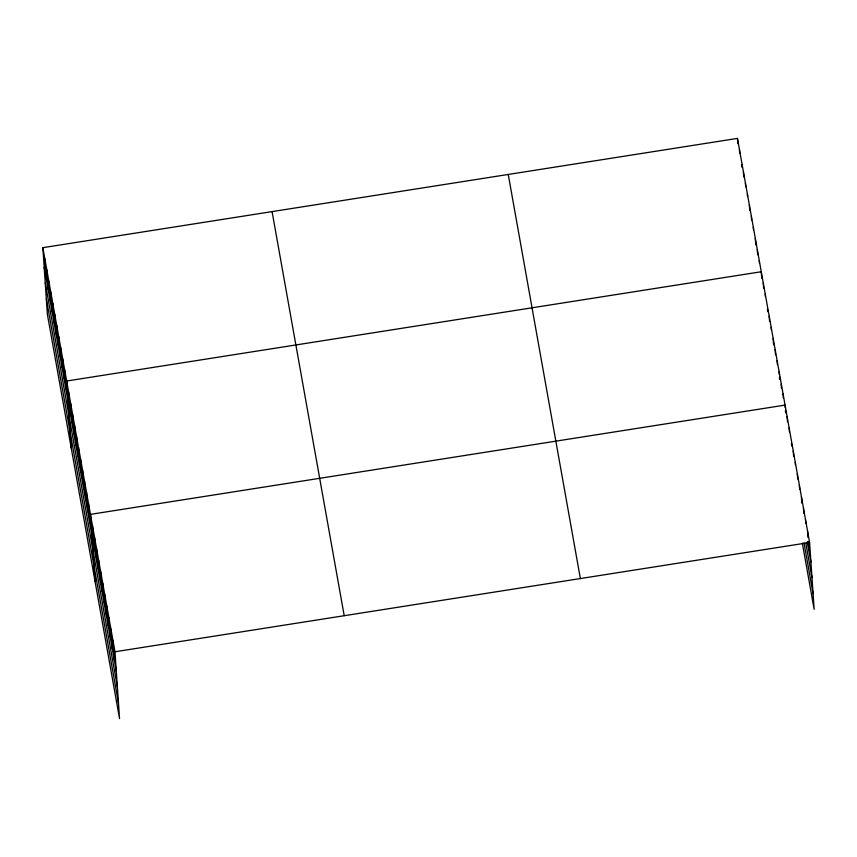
<?xml version="1.0" encoding="UTF-8"?>
<svg xmlns="http://www.w3.org/2000/svg" width="857" height="857" viewBox="0 0 857 857"><rect width="100%" height="100%" fill="white"/><g stroke="black" fill="none" stroke-linecap="round" stroke-linejoin="round"><path stroke-width="1.29" d="M42.85 247.673L114.977 651.77L119.541 718.605L47.403 314.508L42.85 247.673L737.459 138.395L809.597 542.492L814.15 609.327L802.345 543.177M114.977 651.77L809.597 542.492M807.294 541.699L810.926 562.053M805.859 543.306L811.986 577.661M804.005 542.845L813.089 593.73M508.244 174.453L580.371 578.55M272.076 211.615L344.203 615.701M44.189 267.245L116.316 671.331M45.25 282.842L117.377 686.928M46.342 298.911L118.47 703.008M807.551 531.04L807.99 537.564M808.258 541.474L808.879 550.612M805.505 519.588L805.773 523.498M803.459 508.137L803.823 513.354M801.424 496.696L801.863 503.209M799.377 485.244L799.645 489.154M797.331 473.792L797.685 479.009M795.285 462.341L795.467 464.955M793.239 450.889L793.603 456.117M791.472 443.358L791.643 445.972M789.158 427.997L789.426 431.907M787.112 416.545L787.465 421.762M785.248 407.707L785.066 405.093L90.456 514.371L95.009 581.217M785.43 410.31L785.601 412.924M783.084 393.984L783.352 397.894M781.188 384.172L781.455 388.092M779.12 371.756L779.292 374.37M779.474 376.973L779.656 379.587M777.138 360.647L777.406 364.557M775.157 349.538L775.51 354.755M773.164 338.419L773.614 344.942M771.182 327.31L771.364 329.913M769.2 316.201L769.554 321.418M767.486 309.002L767.658 311.605M765.237 293.972L765.408 296.576M763.255 282.853L763.608 288.081M761.712 278.268L761.262 271.744L66.653 381.022L71.206 447.857M759.281 260.635L759.463 263.238M757.299 249.516L757.652 254.743M755.317 238.407L755.756 244.931M753.335 227.298L753.507 229.901M751.353 216.178L751.61 220.099M749.361 205.069L749.725 210.286M747.379 193.961L747.561 196.564M745.397 182.841L745.665 186.762M743.415 171.732L743.769 176.949M741.701 164.533L741.873 167.147M739.452 149.504L739.709 153.424M737.459 138.395L737.823 143.612M112.931 640.318L114.27 659.879M110.896 628.867L112.224 648.438M108.85 617.415L110.178 636.987M106.804 605.974L108.143 625.535M104.758 594.522L106.097 614.083M102.722 583.071L104.051 602.642M100.676 571.619L102.004 591.191M98.63 560.167L99.969 579.739M96.584 548.726L97.923 568.287M94.549 537.275L95.877 556.836M92.502 525.823L93.831 545.395M88.475 503.263L89.803 522.834M86.493 492.154L87.821 511.715M84.5 481.034L85.839 500.606M82.518 469.925L83.857 489.486M80.537 458.816L81.876 478.377M78.555 447.697L79.883 467.269M76.573 436.588L77.901 456.149M74.591 425.468L75.919 445.04M72.599 414.36L73.938 433.931M70.617 403.251L71.956 422.812M68.635 392.131L69.974 411.703M64.671 369.913L66 389.474M62.69 358.794L64.018 378.365M60.697 347.685L62.036 367.257M58.715 336.576L60.054 356.137M56.733 325.456L58.072 345.028M54.752 314.348L56.091 333.919M52.77 303.239L54.098 322.8M50.788 292.119L52.116 311.691M48.795 281.01L50.134 300.582M46.814 269.901L48.153 289.462M44.832 258.782L46.171 278.354"/></g></svg>
